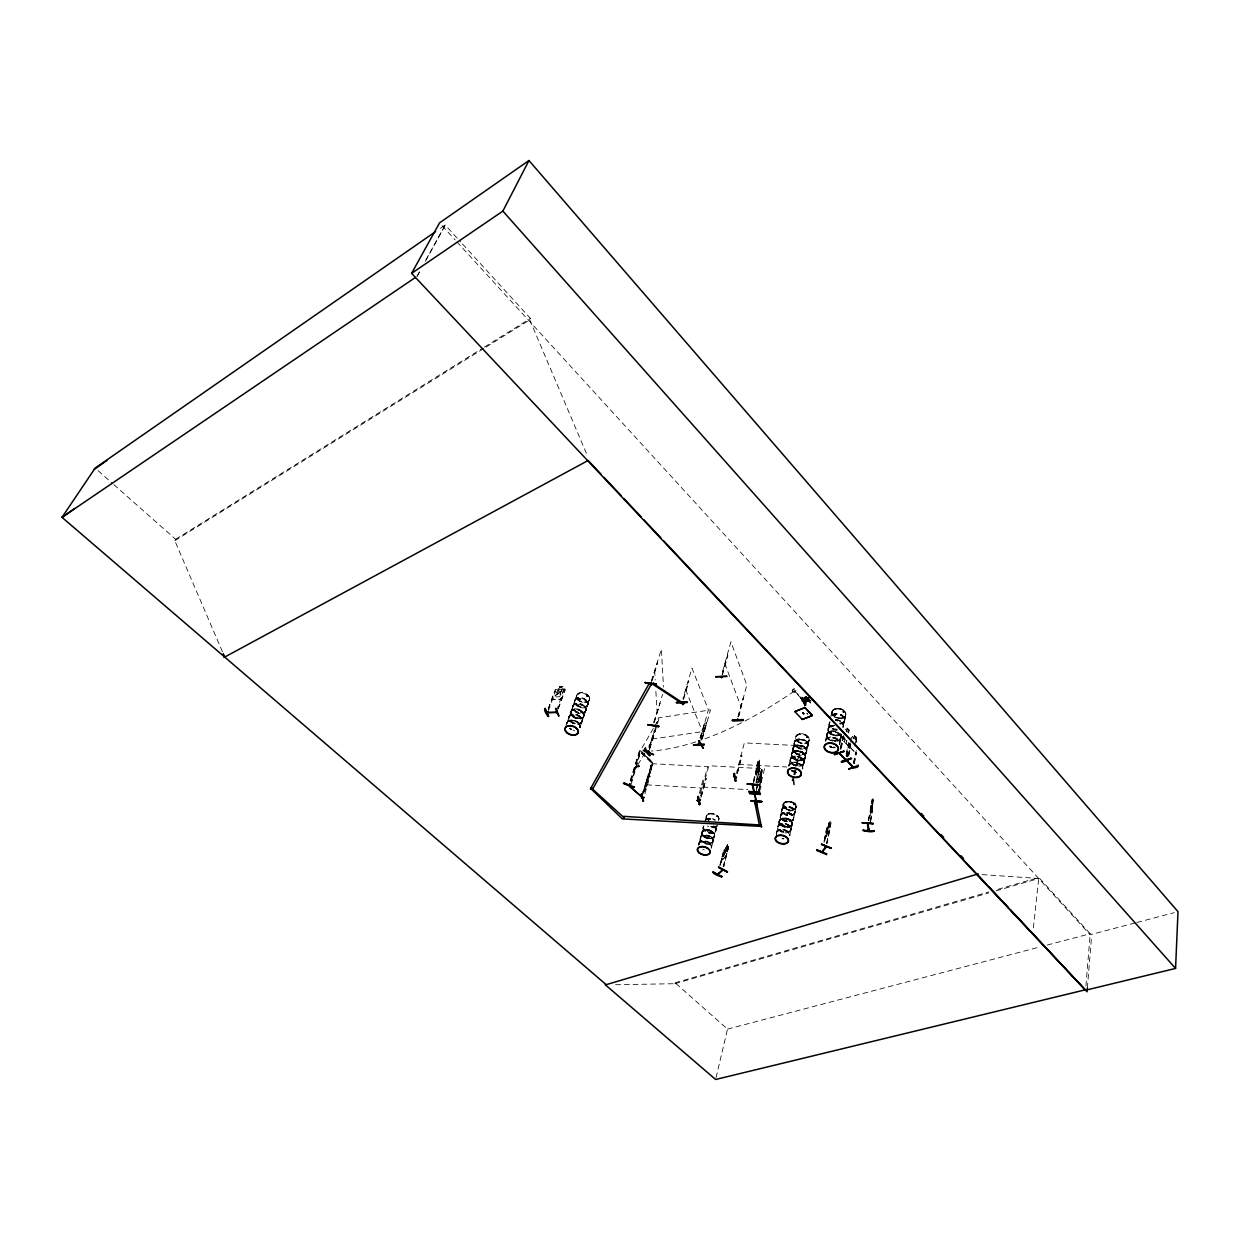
<?xml version="1.0" encoding="UTF-8"?>
<svg xmlns="http://www.w3.org/2000/svg" width="1240" height="1240" viewBox="0 0 1240 1240"><rect width="100%" height="100%" fill="white"/><g stroke="black" fill="none" stroke-linecap="round" stroke-linejoin="round"><path stroke-width="0.75" stroke-dasharray="5 3.75" d="M776.442 834.117L776.411 832.645M776.457 834.101L776.457 833.125A6.712 4.154 13.4 0 0 776.442 834.226M872.727 803.349L871.162 811.471L871.146 805.938M779.077 822.306L779.635 819.857L779.107 821.128M780.441 817.036L781.107 814.168M780.72 824.212L781.216 823.949M781.836 811.115L781.804 809.643M782.363 824.12L781.231 824.151L781.804 824.879M782.177 823.918L782.099 824.972M785.571 806.852L785.896 807.984M785.447 807.674L786.114 807.023M785.788 808.093L786.3 807.224M790.19 761.236L790.159 759.671M789.787 821.485L790.577 821.826M789.803 835.652L789.771 834.179M791.538 753.92C791.074 759.779 799.63 762.182 803.908 759.423M791.151 828.149L790.485 831.017M792.825 750.061L793.321 747.255M795.259 757.904L793.135 757.423L794.809 757.593M793.228 757.346L793.832 758.136M792.391 824.212L791.182 820.554M793.461 804.822L794.282 804.326M794.282 742.853L794.266 744.062L795.693 736.979M793.988 805.054L793.74 804.713M793.693 818.54L793.678 817.082M794.716 757.051L794.344 757.841M795.026 811.146L794.995 812.262L796.126 807.178M795.057 812.603L795.088 811.487M797.258 740.249L798.327 741.288M783.556 803.226C789.043 824.197 808.294 795.181 783.556 803.179M798.916 740.389L797.816 740.171M802.637 754.416L803.505 754.354L802.513 754.509M802.714 767.296L802.73 768.862A7.13 4.619 13.1 0 0 796.777 762.646A7.13 4.619 13.1 0 0 788.811 765.561M803.535 754.462L802.745 754.649M804.125 761.189L803.613 763.995M804.171 761.531L803.396 764.259M805.365 757.284L805.024 754.525M806.946 737.722L806.852 736.808L807.224 737.552M806.698 751.548L806.682 749.983M808.077 745.55L808.062 743.969M826.708 736.296L826.708 734.638M828.01 728.81L828.336 731.678L827.963 730.128M829.204 724.997L829.963 721.788M804.093 762.399L806.465 751.952M829.916 732.065L830.8 733.445M830.056 732.793L830.041 732.003M831.017 732.034L831.203 733.057L830.257 732.763M831.172 732.111L831.157 733.072M834.257 714.643L833.73 715.31L834.458 714.689M834.427 715.604C836.613 715.65 833.482 713.729 833.931 715.65M834.535 715.914L835.435 715.201L834.071 715.929M791.12 829.265L793.429 819.066M790.206 760.027L788.996 765.235A7.022 4.542 13.1 0 1 796.84 762.368A7.022 4.542 13.1 0 1 802.683 768.366L803.892 763.173M839.697 743.954L839.697 742.295M841.03 736.126L840.24 739.335M842.905 712.086L844.053 711.915L842.875 711.869M844.099 712.024L843.06 711.62M843.882 711.714L842.952 711.791M843.433 726.47L843.448 724.811M844.735 720.394L844.735 718.75M870.124 820.648C871.038 826.351 874.82 786.811 872.557 801.164L872.371 799.474L870.573 806.93M870.216 821.283L872.976 806.605L871.952 799.583M759.732 768.49C758.601 745.38 753.346 783.603 757.95 775.636M760.105 784.936L761.763 774.473L758.167 790.485M758.88 790.361C762.6 792.096 761.438 765.623 761.283 772.272L756.493 788.749M825.282 835.59C824.972 844.657 824.042 825.747 831.079 822.957M728.639 846.734L725.493 856.824L721.51 860.421L721.618 858.158M721.572 860.297L721.711 858.204M839.651 743.55L840.766 738.234M840.968 737.382L841.619 734.204M829.265 723.742L826.956 734.235L827.468 733.088M826.755 735.072L825.607 740.296M1087.371 987.986L1091.541 936.774M1085.915 985.971L1090.208 933.736L1038.826 877.486L996.139 889.84M757.206 767.544L757.346 773.14L759.454 766.909L758.462 767.374L758.679 762.879L757.129 768.909L757.253 769.777L758.152 768.521L757.919 773.202L759.345 765.142L759.702 766.769M759.485 776.907L759.624 782.471L760.384 781.525M760.725 776.721L760.942 772.257L759.376 778.41L760.43 777.868L760.182 782.518L761.562 775.543L760.678 776.255M800.404 697.671L794.855 691.238L803.489 700.182L809.363 697.624L803.257 700.073L803.132 699.283L808.79 697.113M1033.385 927.846L1038.826 877.486M871.952 805.38L872.727 804.435M872.015 805.24C874.262 792.484 869.457 813.006 871.86 806.837L871.627 811.502L872.774 804.527M757.129 777.558L756.524 768.413M758.818 777.79L758.198 781.278L759.298 786.857M805.798 705.405L807.364 698.306L805.845 696.694L804.435 697.252L803.97 699.205L805.179 703.468L806.635 695.873M792.856 748.976L790.407 759.221M868.666 820.508L872.232 801.986C871.472 799.816 873.425 808.124 871.58 809.302L871.302 807.116M870.588 821.314L872.604 807.69L873.068 808.356M806.496 696.462L807.163 699.593L805.179 703.468L806.279 697.779L804.698 702.971L805.954 698.864L807.364 698.306M868.295 820.493L872.371 799.474M868.589 819.873L872.433 801.149M852.732 737.831L853.988 738.064L854.593 735.15L854.035 737.862L852.547 736.421L857.568 741.737L856.173 740.14L856.638 737.443L854.546 735.351M853.399 763.05L855.693 751.889M853.724 762.941L856.019 751.765M854.004 763.669L856.282 752.51M854.313 763.561L856.607 752.401M854.748 746.17L855.802 741.086L853.12 738.389M856.855 742.233L855.988 740.187L856.732 737.428L854.5 735.196M805.179 703.468L806.047 699.329L807.163 699.593L805.876 700.089L806.031 697.314L804.698 702.971L806.744 696.337M846.191 753.998L848.532 742.837M846.13 755.734L848.857 742.714M846.409 756.478L850.175 737.955M846.718 756.369L849.447 743.349M847.54 756.865L850.252 743.845L850.237 747.379L855.29 752.742L856.546 750.587M850.625 742.093L851.756 736.653L852.655 736.498L851.694 736.529M847.865 756.757L850.578 743.736M848.532 755.64L850.841 744.481M848.842 755.517L850.779 746.216M824.042 842.425L826.755 829.638M824.771 840.736L828.32 825.701M826.057 836.411L828.847 823.004L830.288 821.159L827.405 834.644M828.955 823.05L828.289 825.67M829.885 822.058L828.832 824.058M846.176 743.876L846.904 740.543M848.687 732.933L849.168 730.236L847.106 727.942L849.245 730.221M826.476 843.479L830.723 824.662L827.22 843.107M826.816 843.619L830.971 822.864M840.286 749.503L843.06 736.482M840.952 748.386L843.712 735.382M841.278 748.278L843.649 737.118M844.115 741.691L844.827 738.374M824.027 841.107L827.405 826.956M844.455 720.921L843.37 726.005L844.502 720.812M840.751 738.327L839.651 743.457A7.192 4.743 12.1 0 0 832.846 737.072A7.192 4.743 12.1 0 0 825.577 741.505M840.968 737.288L841.681 734.003M840.363 747.751L842.735 736.607M833.714 714.814L834.799 715.682M830.816 716.782L831.947 711.745M790.903 830.149L789.756 835.202A6.727 4.154 13.4 0 0 784.145 829.576A6.727 4.154 13.4 0 0 776.674 832.118L777.108 831.234L776.426 832.536M793.662 818.074L794.778 813.13M806.666 751.068L807.798 746.062M808.046 745.07L809.162 740.048M806.605 737.242L807.147 737.211M793.786 774.798L797.46 758.617L798.482 758.942L797.46 758.617M786.346 807.441L784.936 807.736M794.747 774.597L796.39 767.514M796.793 765.746L798.436 758.679M794.778 774.861L796.421 767.777M796.84 766.01L801.536 745.767L744.341 742.9L736.389 773.419M804.45 706.087L806.496 697.81L811.162 701.406L805.876 700.089M776.674 832.179L778.519 825.22M778.1 826.104L780.441 816.044M780.689 815.052L781.836 810.123M782.083 809.131L783.246 804.202M806.279 698.306L807.798 699.918L808.263 697.95M800.947 696.771L800.374 698.151L802.373 699.841L802.699 698.446L800.684 696.865M793.089 747.968L794.251 742.977M805.845 696.694L805.38 698.663L806.899 700.275L805.488 700.817L803.97 699.205L807.69 697.748M716.069 1077.622L727.508 1029.123L675.118 982.793L674.87 983.707L615.087 984.73M802.063 699.933L802.451 698.554L803.427 699.36L808.821 697.035M580.289 726.253L579.979 727.291M759.128 790.546L764.522 768.769L708.846 765.746L700.538 795.956M757.485 783.261L760.988 770.552M756.261 789.384L757.609 783.928M758.074 782.099L760.585 772.365L758.446 782.13M756.168 791.213L757.981 783.943M761.283 772.272L761.949 769.451L761.716 774.489L761.841 769.451M758.756 789.71L760.105 784.254M760.57 782.44L761.468 778.798M753.269 783.014L759.577 760.074L759.5 765.142L759.577 760.074M753.858 781.851L757.935 762.957L758.446 763.639M759.702 760.089L759.035 762.894L758.617 761.159M756.028 782.223L759.577 769.513L756.524 782.905M756.152 782.889L759.593 768.443M756.4 782.254L759.577 769.513M753.362 781.169L758.214 761.251M727.058 847.462L727.71 844.688L724.269 850.454L720.58 865.101M727.803 844.735L723.447 851.276L724.144 849.818M727.229 845.51L725.974 847.277M723.137 866.636L728.175 848.377L723.928 866.388M723.447 866.807L728.546 846.688M719.804 865.349L723.4 851.213M720.099 865.52L723.478 852.469M737.366 773.466L741.923 755.966L740.9 755.656L741.923 755.966M737.304 773.218L741.861 755.718M711.667 846.486L712.969 841.557L712.597 842.456A6.526 3.983 15.2 0 1 701.654 841.774A6.526 3.983 15.2 0 1 705.668 835.869A6.526 3.983 15.2 0 1 712.582 842.518M713.248 840.565L715.837 830.66M716.1 829.684L717.386 824.832M718.906 818.989L718.782 819.47A6.448 3.999 15.1 0 0 710.753 813.797A6.448 3.999 15.1 0 0 707.591 819.779M711.884 833.42L712.582 832.862L711.698 833.249M716.193 816.711L716.72 816.401M712.442 833.559L711.76 832.908L712.675 833.482M712.054 833.296L712.736 833.218M737.862 716.89L743.427 697.485L738.978 715.821M738.25 716.875L746.821 685.1L730.918 641.839L721.757 674.343M708.257 819.423L709.683 819.609L709.234 818.818M704.521 836.07L704.677 835.31L704.739 836.318M698.957 843.495L700.275 838.566M700.554 837.589L703.204 827.716M705.048 820.927L706.366 816.075M699.36 793.414L703.126 779.309L704.119 779.619L703.126 779.309M700.306 793.461L707.683 766.723L653.062 763.747L644.521 791.926M700.957 797.506L706.196 778.441L705.25 778.394L706.242 778.689L701.484 796.018M568.726 717.743L569.052 716.611L568.726 718.208M570.601 712.442L571.02 711.062M572.524 707.436L572.849 705.839M574.554 701.205L575.841 698.864M574.554 701.669L574.88 700.554L573.175 705.389M586.101 702.274L587.528 701.871C568.261 705.018 579.561 682.202 589.667 697.764M572.787 716.286C572.198 713.418 576.491 717.526 572.989 716.441M572.632 715.65L572.663 715.495A6.804 4.386 19.2 0 1 576.182 708.8A6.804 4.386 19.2 0 1 583.808 716.131A6.804 4.386 19.2 0 1 572.632 715.589M579.049 699.98L578.63 698.833L578.398 699.639M578.692 699.468L579.266 698.787L580.243 699.779M722.037 675.103L727.601 654.921M722.424 675.087L727.88 655.681M573.841 716.41L574.554 716.007M573.546 716.364L574.151 716.224M699.995 737.846L704.816 722.13L700.631 738.529M700.275 738.544L708.396 709.854L691.997 668.096L682.93 698.57M700.832 740.218L705.761 722.765L706.676 722.625L701.484 738.73M701.747 740.094L706.676 722.625M702.382 738.606L710.489 709.9L658.363 717.867L656.735 723.168M580.769 712.504L581.901 712.861L580.878 712.333M586.489 695.996L587.543 696.446L586.659 695.764M586.582 696.028L587.093 695.609M580.304 726.687L579.964 727.849A6.99 4.464 19.2 0 0 574.663 720.982A6.99 4.464 19.2 0 0 566.68 723.757L566.99 722.471L566.664 724.082A6.882 4.402 19.2 0 1 574.523 721.401A6.882 4.402 19.2 0 1 579.638 728.283M581.994 721.959L582.335 720.332M583.792 716.658L584.102 714.038M586.055 709.543L585.73 710.659A6.82 4.418 19.2 0 1 574.538 710.086A6.82 4.418 19.2 0 1 578.104 703.266A6.82 4.418 19.2 0 1 585.73 710.629L587.388 705.808A6.804 4.418 19.2 0 0 579.793 698.461A6.804 4.418 19.2 0 0 576.228 705.281A6.804 4.418 19.2 0 0 587.388 705.808M586.055 710.009L584.753 712.349M588.054 703.762L587.714 704.878A6.804 4.418 19.2 0 1 576.554 704.32A6.804 4.418 19.2 0 1 580.134 697.5A6.804 4.418 19.2 0 1 587.729 704.847L589.372 700.027A6.774 4.418 19.2 0 0 581.823 692.695A6.774 4.418 19.2 0 0 578.259 699.515L579.111 699.887M588.054 704.227L586.892 706.428M589.481 700.182L589.713 697.779M582.01 721.447L585.389 711.605A6.82 4.418 19.2 0 0 577.778 704.243A6.82 4.418 19.2 0 0 574.197 711.062A6.82 4.418 19.2 0 0 585.389 711.605M683.209 699.283L688.495 681.07M683.581 699.267L688.774 681.798M566.975 723.013L565.347 727.617M572.833 706.366L569.393 716.146M642.956 792.066L652.411 762.6L642.599 753.238M642.521 795.197L652.411 762.6M643.668 792.856L652.814 762.708L639.98 750.045L653.046 762.678L644.459 791.678M644.939 793.693L650.054 776.318L649.14 776.255L650.054 776.318M641.824 795.599L651.76 762.864L640.367 751.812L631.47 781.417M646.211 780.518L646.598 779.805M650.954 765.607L650.566 766.398L650.892 765.08M649.652 746.248L656.193 724.951M649.311 749.317L655.139 730.329L654.255 730.453L648.954 747.72M649.466 749.27L655.139 730.329M649.807 748.712L656.875 725.679M657.417 723.912L659.044 718.596L654.317 726.749M653.775 722.161L660.052 703.142L654.193 722.904M653.821 722.858L662.579 694.431M635.764 766.754L637.034 766.382M631.098 784.471L640.522 752.168L651.729 762.879M638.461 766.553L637.686 765.886L638.74 765.7M638.12 766.444L639.499 766.15M711.404 847.478L711.435 847.385A6.541 3.968 15.2 0 0 705.731 842.053A6.541 3.968 15.2 0 0 698.693 844.487M870.279 810.355L870.868 815.889L871.488 813.812M630.199 780.456L639.639 750.169M630.494 780.906L639.98 750.045M630.85 781.045L640.135 751.177L653.371 728.376M631.16 780.518L636.492 763.39M843.169 726.966L843.2 726.873A7.13 4.758 12 0 0 835.496 720.533M651.651 681.287L657.696 662.144L652.24 680.264M651.248 681.24L661.416 649.156L663.478 687.084M829.467 722.889L829.482 722.858A7.13 4.758 12 0 0 837.14 729.26M828.506 833.466C831.017 825.08 827.963 836.907 824.988 837.729M793.073 748.03L793.538 746.945M581.668 722.393L579.995 727.291A6.898 4.418 19.2 0 0 573.996 720.161A6.898 4.418 19.2 0 0 567.145 724.346M569.036 717.123L567.222 722.207M575.205 699.624L576.91 694.818M558.171 708.675L565.13 689.688L561.999 688.944L562.913 686.371M558.279 708.939L565.177 689.765L564.448 688.882M556.605 710.458L563.596 691.005L564.634 691.254L563.596 691.005M558.837 689.037L559.736 686.386L563.068 686.278L562.03 689.037L563.379 689.843L561.643 694.663L559.225 696.787L556.109 696.88L555.195 694.85L559.767 686.464M548.142 708.923L554.575 691.269L555.597 691.501L554.575 691.269M548.266 709.187L555.148 689.952L558.884 689.037M548.421 710.659L555.489 691.238M703.204 827.158L703.855 825.824A6.479 3.983 15.2 0 0 710.768 832.396A6.479 3.983 15.2 0 0 714.751 826.46M702.181 831.498C700.042 837.635 710.675 840.813 714.287 836.551M700.275 838.023L700.925 836.674M699.329 842.596L698.693 845.138A6.65 4.03 15.2 0 1 705.839 841.635A6.65 4.03 15.2 0 1 711.202 848.129L711.698 847.044M704.707 835.404L703.591 836.21M721.51 860.421L725.586 856.887L726.857 853.755M718.611 820.105L718.534 816.85M715.464 831.575L716.054 828.785M712.83 842.099L713.232 839.914M791.476 754.106L792.98 751.781L795.91 750.696M790.175 759.562L790.903 758.136M788.733 765.654L789.462 764.228M807.302 747.162A6.944 4.557 13 0 0 800.265 739.815A6.944 4.557 13 0 0 795.538 746.542A6.944 4.557 13 0 0 807.302 747.162L807.86 745.953M807.55 746.775L808.062 745.659M805.923 753.176A6.96 4.557 13.1 0 0 798.87 745.814A6.96 4.557 13.1 0 0 794.127 752.54A6.96 4.557 13.1 0 0 805.923 753.176A6.975 4.557 13.1 0 0 798.87 745.814A6.975 4.557 13.1 0 0 794.112 752.54A6.975 4.557 13.1 0 0 805.938 753.176L806.682 751.657M781.82 809.534L782.486 808.248M805.442 757.097L803.892 759.392M784.812 807.116L785.788 808.232M827.948 729.027L828.553 727.617M826.724 734.529L828.336 732.298M825.36 740.683L826.119 739.242M795.646 808.402A6.65 4.185 13.2 0 0 788.873 801.552A6.65 4.185 13.2 0 0 784.393 807.705A6.65 4.185 13.2 0 0 795.646 808.402L796.235 807.333M486.157 346.999L529.759 319.874L530.441 318.401L461.962 243.365M794.36 814.013L795.041 812.727M793.011 819.95L793.678 818.648L793.212 819.687A6.758 4.232 13.3 0 1 781.696 819.035A6.758 4.232 13.3 0 1 786.238 812.82A6.758 4.232 13.3 0 1 793.135 819.764M791.802 825.096A6.665 4.154 13.3 0 0 784.998 818.291A6.665 4.154 13.3 0 0 780.534 824.368A6.68 4.154 13.3 0 0 791.818 825.096A6.68 4.154 13.3 0 0 784.998 818.26A6.68 4.154 13.3 0 0 780.518 824.368A6.665 4.154 13.3 0 0 791.818 825.065A6.665 4.154 13.3 0 0 785.013 818.245A6.665 4.154 13.3 0 0 780.549 824.337A6.665 4.154 13.3 0 0 791.802 825.096L792.453 824.027M845.324 716.178C847.912 711.125 840.565 707.544 836.303 708.443M843.96 721.959L844.719 720.518M840.457 739.056L841.015 737.893M416.857 276.474L419.6 271.498M425.986 259.858L445.16 224.967L460.66 241.955M417.214 276.241L419.972 271.235M425.46 261.206L444.726 226.145M635.841 766.537L636.972 767.296L637.624 766.119M633.578 772.241L644.955 752.788M648.737 746.31L652.534 739.831M639.375 766.475L639.267 765.607M795.925 690.339C793.244 689.889 793.507 694.431 795.801 691.533C797.196 686.619 788.656 689.735 793.941 692.447M222.44 651.775L174.809 540.702L175.646 539.307L482.81 348.068M847.726 745.38L848.997 743.519M847.741 745.55L849.028 743.396M562.542 696.617L560.666 699.236L552.87 699.531L552.668 696.989M856.638 742.125L856.065 741.21M828.987 823.081L830.32 821.361M828.119 826.584L829.482 824.941M827.08 831.575L828.429 829.855M572.896 705.731L573.81 704.63M578.832 699.329L579.731 699.066M570.942 711.279L571.795 710.086M569.098 716.503L570.028 715.403M567.037 722.378L567.966 721.277M589.481 700.212L587.543 701.856M586.753 706.568L587.512 705.638M583.885 716.472L581.855 718.347L577.003 718.611M581.033 723.137L581.947 722.068M706.072 819.408L705.219 820.26A6.572 4.061 15.1 0 1 715.062 819.996M708.242 819.113L709.032 819.02M702.135 831.684L703.018 830.63M794.778 741.195L795.755 740.218M700.724 836.938L701.577 836.086M797.429 740.776L797.754 739.955L797.227 740.699M703.778 835.713L704.956 835.993M793.352 747.178L794.344 746.216M699.128 842.843L699.98 842.007M833.311 709.621L831.699 713.109L833.016 715.666M791.988 752.959L792.995 751.781M714.798 832.164L715.635 831.343M790.732 758.353L791.693 757.408M807.829 742.279C813.146 736.576 801.443 731.089 796.948 734.933C791.74 740.699 803.334 746.077 807.845 742.295M794.949 757.687L794.809 757.346M789.307 764.445L790.268 763.499M806.527 747.798L807.504 746.868A7.053 4.635 13 0 0 800.343 739.396A7.053 4.635 13 0 0 795.522 746.232A7.053 4.635 13 0 0 807.488 746.852M711.931 843.045L712.768 842.224A6.618 4.045 15.2 0 0 705.746 835.466A6.618 4.045 15.2 0 0 701.669 841.449A6.618 4.045 15.2 0 0 712.768 842.208M828.506 727.833L829.545 726.625M805.148 753.812L806.124 752.866A7.068 4.619 13.1 0 0 798.932 745.395A7.068 4.619 13.1 0 0 794.127 752.231A7.068 4.619 13.1 0 0 806.109 752.866M845.324 716.224L841.309 718.301M829.684 732.267L831.126 732.065M803.954 759.159L804.915 758.245A6.975 4.542 13.1 0 0 797.677 750.913L792.918 752.014M825.964 739.428L826.971 738.451M843.091 722.75L844.115 721.773M802.574 765.018L803.551 764.072M779.65 819.841L785.013 817.997L791.182 820.539M779.588 820.074L783.324 818.028M781.091 824.088L782.115 825.112M791.957 825.08C788.562 828.537 782.177 827.343 779.572 823.484M791.787 825.329A6.696 4.185 13.3 0 1 780.456 824.6A6.696 4.185 13.3 0 1 784.951 818.462A6.696 4.185 13.3 0 1 791.787 825.329L789.74 826.755M727.136 847.338L728.268 846.346L724.144 849.88M728.485 848.548L727.694 848.796M440.386 228.269L445.16 224.967M635.934 767.296L637.251 766.677M637.019 766.057L638.197 766.94L638.569 765.716M638.197 766.94L638.832 766.134M639.437 766.367L637.763 766.382M637.794 765.917L639.096 766.413M564.355 688.96L555.148 689.952M577.53 693.857L578.662 693.16M484.453 347.045L530.441 318.401M174.809 540.702L484.514 348.022M572.957 709.373L571.718 710.303L574.337 709.202L579.483 709.885L583.389 712.985L579.576 709.652L572.88 709.59M574.384 716.379L573.515 716.394M583.095 717.433L581.947 717.929M646.49 779.65L646.567 780.022M833.296 709.59L836.318 708.474M797.63 739.861L798.374 739.815M798.188 739.846L797.677 740.776M799.041 741.117L797.971 740.73M829.545 726.609L830.909 725.896M829.482 726.857L834.349 725.648A7.13 4.743 12.1 0 0 828.894 732.05A7.13 4.743 12.1 0 0 840.549 734.189M830.165 732.344L831.017 732.158M829.297 732.685C831.947 736.08 837.155 736.389 840.689 734.235M795.026 758.214L794.08 758.214M839.248 735.165L840.627 734.468M803.97 759.175C799.831 761.624 793.058 759.996 791.523 755.175M708.598 813.688L706.18 816.137L706.707 818.4M708.025 818.834L709.714 819.221M702.941 830.862L704.181 830.041M784.455 802.357L785.679 801.738M782.316 824.926L782.115 823.902M803.412 700.166L809.332 697.392L803.086 699.748L807.721 698.337M804.76 705.901L802.807 701.096L804.001 700.585L805.985 705.482M636.725 764.894L636.43 766.769M637.004 766.878L636.833 766.304M810.774 702.909A2.558 1.349 68.5 0 1 810.046 701.933L803.613 700.848L803.21 699.019L809.488 699.81M804.001 700.585L807.007 708.707M802.807 701.096L802.28 699.438M803.613 700.848L809.906 701.623M807.798 699.918L809.209 699.36M800.374 698.151L802.311 699.841M808.805 697.454L803.195 699.267L808.774 697.221M845.138 729.151L850.051 734.529M842.688 740.14L842.518 736.638L842.688 740.14L847.865 745.504M850.237 747.379L855.352 752.556M803.272 699.267L807.426 697.903M675.118 982.793L988.73 891.994M674.87 983.707L988.59 892.986M996.015 890.847L1038.717 878.494L980.887 874.51M580.398 718.75L581.932 718.146M727.508 1029.123L1039.725 947.004M1047.211 945.035L1090.208 933.736M1135.003 922.963L1090.13 934.743L456.351 241.273M1136.863 922.467L1174.264 912.655M830.924 725.88L834.412 725.385M798.281 734.25L799.862 733.847M797.785 740.017L798.513 740.048M837.589 735.583L839.248 735.196M708.598 813.657L714.968 814.045L718.503 816.85M786.284 807.612L785.23 807.473M704.196 830.025L710.613 830.443L714.674 834.365M704.134 830.257C708.102 829.141 714.457 830.909 714.643 835.729M710.768 838.504L714.225 836.798L714.689 834.396M651.837 739.102L704.429 731.368M655.293 730.593L654.255 730.453M579.778 700.212L578.491 699.546M580.475 718.534L573.686 717.232L570.834 713.496M841.324 718.332L834.303 716.751A7.114 4.774 12 0 0 845.618 715.464A7.114 4.774 12 0 0 837.48 708.598A7.114 4.774 12 0 0 833.11 715.682M795.91 750.681L802.854 752.277L805.396 756.043M559.86 686.542L562.96 686.464M783.261 818.26L789.896 819.795L792.407 823.066M788.284 826.879L781.681 825.329L779.154 822.089L779.526 823.484M710.83 838.271L707.529 838.054M811.285 700.817L805.488 700.817L806.031 697.314L811.162 701.406M738.73 764.413L786.857 767.002M702.987 787.043L747.937 789.648M646.675 784.827L701.809 788.036M870.666 806.868L870.868 815.889M838.116 708.381L839.976 708.629M834.582 716.178L833.482 715.294M579.096 698.755L580.274 699.453M835.822 735.444L830.583 733.755M797.63 750.851L804.062 753.564M794.329 758.384L793.538 758.136M803.21 699.019L809.24 699.903M711.652 813.301L713.326 813.548M781.851 825.127L780.983 824.615M726.966 847.416L724.966 855.244L723.339 856.654L723.013 855.321M636.12 767.467L637.143 766.46M579.39 698.755L580.057 699.562M577.081 718.363L571.439 714.767M703.778 836.349L705.126 836.318L704.894 835.512M703.995 836.473L705.265 835.837M707.466 838.287L702.305 834.768M834.644 714.659L835.481 715.279M792.407 690.835L794.406 688.727M829.839 823.871L827.979 832.009L826.615 833.714L826.351 832.49M792.283 802.125L793.771 802.9M841.759 709.202L843.34 710.055M706.707 818.416L708.815 820.415M650.861 765.824L650.721 766.382M789.942 819.578L791.12 820.787M98.022 470.627L112.406 483.352M113.832 484.623L175.646 539.307M636.213 767.498L635.826 766.677M846.78 741.132L844.765 738.994L844.146 735.677M804.435 697.252L805.954 698.864M801.784 698.337L803.009 701.111M442.137 225.711L455.064 239.863M702.274 835.001L703.142 836.054A6.526 3.999 15.2 0 0 714.101 836.798A6.526 3.999 15.2 0 0 707.188 830.134A6.526 3.999 15.2 0 0 703.173 836.07M804.062 753.595L804.946 754.788M828.382 731.429L829.219 732.902M583.513 712.752L583.978 714.255M809.643 701.732L809.782 702.042A2.558 1.349 68.5 0 0 810.526 703.003M702.289 834.752L701.778 832.521M562.681 696.71L560.712 699.329L552.947 699.36L552.745 696.88M529.759 319.874L586.908 454.615M803.055 701.003L806.326 709.001M685.596 689.58L702.321 731.306M724.811 663.509L741.024 706.769M792.794 749.828L793.244 751.099M794.205 743.83L794.654 745.101M802.296 766.258L802.76 767.529M803.706 760.151L804.155 761.422M806.279 748.945L806.729 750.216M807.659 742.931L808.108 744.202M826.677 736.002L827.111 737.351M829.173 724.702L829.607 726.051M839.294 741.226L839.744 742.605M841.061 736.436L840.627 735.057A7.285 4.821 12.1 0 1 833.357 740.838A7.285 4.821 12.1 0 1 827.638 732.918A7.285 4.821 12.1 0 1 839.744 733.879M843.045 723.726L843.479 725.106M844.347 717.665L844.781 719.045M803.458 698.926L803.861 700.755M761.794 770.443L762.073 771.885M761.577 771.327L761.856 772.768M759.546 761.096L759.609 763.421L759.33 761.964M872.96 798.467L872.929 801.613L872.743 800.203M568.741 717.851L568.896 719.2M570.695 712.225L570.741 713.697M572.539 707.079L572.679 708.428M574.57 701.313L574.709 702.646M580.304 726.578L580.15 725.23L580.274 726.454M576.429 696.012L576.554 697.252M582.18 719.355L582.32 720.704M584.025 714.271L584.118 715.511M585.9 708.567L586.055 709.931M587.9 702.77L588.039 704.15M654.643 670.546L655.201 680.016M655.867 691.378L657.107 712.194M700.306 838.395L700.337 839.465M700.259 838.132L700.29 839.216M703.189 827.266L703.266 828.615M711.636 845.587L711.698 846.935M713.186 839.666L713.217 840.736M794.065 691.269A361.382 159.96 -50.5 0 1 702.956 739.49M695.749 741.908A361.382 159.96 -50.5 0 1 651.186 751.021M589.372 700.027A6.774 4.418 19.2 0 1 578.259 699.515M575.128 723.958A6.96 4.48 19.2 0 1 569.532 716.085A6.96 4.48 19.2 0 1 580.863 717.681A6.96 4.48 19.2 0 1 576.879 724.207M573.329 723.695A6.851 4.402 19.2 0 1 570.136 715.929A6.851 4.402 19.2 0 1 580.986 718.441A6.851 4.402 19.2 0 1 576.74 724.47M574.709 730.345A6.882 4.402 19.2 0 1 572.973 730.112M571.268 729.57A6.882 4.402 19.2 0 1 569.702 728.748M571.361 729.275A6.99 4.464 19.2 0 1 569.764 728.454M571.47 728.981A6.99 4.464 19.2 0 1 569.873 728.159M566.788 723.447A6.99 4.464 19.2 0 1 574.755 720.673A6.99 4.464 19.2 0 1 579.964 727.679M804.76 758.26A6.975 4.542 13.1 0 1 792.933 757.625A6.975 4.542 13.1 0 1 797.677 750.913A6.96 4.542 13.1 0 1 804.745 758.26A6.96 4.542 13.1 0 1 792.933 757.625A6.96 4.542 13.1 0 1 797.677 750.929M796.111 765.855A7.114 4.619 13.1 0 1 791.26 758.012A7.114 4.619 13.1 0 1 803.071 759.686A7.114 4.619 13.1 0 1 797.924 766.119M794.313 765.591A7.006 4.542 13.1 0 1 792.019 757.888A7.006 4.542 13.1 0 1 803.195 760.446A7.006 4.542 13.1 0 1 797.832 766.398M796.173 765.545A7.114 4.619 13.1 0 1 791.337 757.702A7.114 4.619 13.1 0 1 803.148 759.361A7.114 4.619 13.1 0 1 798.002 765.808M796.421 772.505A7.022 4.542 13.1 0 1 791.337 770.877M788.764 766.258A7.022 4.542 13.1 0 1 795.708 763.22A7.022 4.542 13.1 0 1 802.482 768.196M796.514 772.226A7.13 4.619 13.1 0 1 791.353 770.567M788.749 765.886A7.13 4.619 13.1 0 1 796.7 762.957A7.13 4.619 13.1 0 1 802.637 769.064M794.763 771.652A7.13 4.619 13.1 0 1 791.43 770.257M794.855 771.218A7.022 4.542 13.1 0 1 793.12 770.66M713.279 826.507A6.495 3.983 15.2 0 1 714.659 832.428A6.495 3.983 15.2 0 1 705.793 831.854A6.495 3.983 15.2 0 1 704.398 825.933M713.434 826.135A6.588 4.045 15.2 0 1 715.139 831.885A6.588 4.045 15.2 0 1 706.784 832.087A6.588 4.045 15.2 0 1 703.607 826.367M716.348 826.321A6.572 4.061 15.1 0 1 708.846 826.507M705.979 819.718A6.572 4.061 15.1 0 1 714.984 820.291M716.984 825.793A6.479 3.999 15.1 0 1 707.343 826.041M705.963 820.12A6.479 3.999 15.1 0 1 713.388 819.919M713.511 825.824A6.588 4.045 15.2 0 1 715.216 831.591A6.588 4.045 15.2 0 1 706.862 831.792A6.588 4.045 15.2 0 1 703.685 826.073M716.425 826.01A6.572 4.061 15.1 0 1 708.923 826.197M715.294 826.212A6.463 3.999 15.1 0 1 710.659 826.321M705.436 819.95A6.463 3.999 15.1 0 1 715.093 819.702M708.893 820.229A6.479 4.014 15.1 0 1 707.218 814.525A6.479 4.014 15.1 0 1 715.449 814.308A6.479 4.014 15.1 0 1 718.534 819.981M707.637 819.501A6.479 4.014 15.1 0 1 707.823 814.246A6.479 4.014 15.1 0 1 715.883 814.757A6.479 4.014 15.1 0 1 718.487 820.183M704.367 849.896A6.541 3.968 15.2 0 1 702.755 849.385M698.988 844.564A6.557 3.983 15.2 0 1 705.994 841.046A6.557 3.983 15.2 0 1 711.295 847.447M698.802 844.905A6.65 4.03 15.2 0 1 705.917 841.34A6.65 4.03 15.2 0 1 711.279 847.835M781.82 832.133A6.696 4.154 13.3 0 1 779.976 824.848A6.696 4.154 13.3 0 1 790.686 828.274A6.696 4.154 13.3 0 1 783.463 832.66M783.788 838.953A6.712 4.154 13.4 0 1 782.068 838.69M776.907 832.133A6.712 4.154 13.4 0 1 783.897 830.599A6.712 4.154 13.4 0 1 789.539 835.078M783.882 838.674A6.82 4.216 13.4 0 1 782.146 838.41M776.426 833.869A6.82 4.216 13.4 0 1 783.122 830.01A6.82 4.216 13.4 0 1 789.71 835.853M776.488 833.559A6.82 4.216 13.4 0 1 783.2 829.699A6.82 4.216 13.4 0 1 789.787 835.543M840.612 733.832A7.114 4.728 12.1 0 1 829.482 732.298A7.114 4.728 12.1 0 1 832.676 725.4M833.079 715.961A7.053 4.743 12 0 1 837.434 708.939A7.053 4.743 12 0 1 845.494 715.744A7.053 4.743 12 0 1 834.334 717.014M840.534 734.235A7.13 4.743 12.1 0 1 828.894 732.096A7.13 4.743 12.1 0 1 834.365 725.695M832.071 715.279A7.223 4.836 12 0 1 843.386 716.798A7.223 4.836 12 0 1 840.115 723.85M832.087 715.682A7.099 4.758 12 0 1 843.231 717.185A7.099 4.758 12 0 1 840.007 724.129M832.133 714.968A7.223 4.836 12 0 1 843.96 717.077A7.223 4.836 12 0 1 838.38 723.633M832.304 714.674A7.099 4.758 12 0 1 843.929 716.751A7.099 4.758 12 0 1 838.441 723.199M836.923 730.267A7.13 4.758 12 0 1 829.777 722.703M837 729.988A7.239 4.821 12 0 1 829.762 722.3M835.559 720.099A7.239 4.821 12 0 1 843.34 726.671M835.636 719.789A7.239 4.821 12 0 1 842.162 722.564A7.239 4.821 12 0 1 842.875 727.508M837.077 729.678A7.239 4.821 12 0 1 829.824 721.99M835.713 719.51A7.13 4.758 12 0 1 842.146 722.238A7.13 4.758 12 0 1 842.843 727.12M835.047 747.394A7.301 4.821 12.1 0 1 829.545 746.62M825.375 740.915A7.301 4.821 12.1 0 1 833.637 737.846A7.301 4.821 12.1 0 1 839.604 744.155M834.938 747.673A7.192 4.743 12.1 0 1 829.513 746.914M825.406 741.303A7.192 4.743 12.1 0 1 833.543 738.281A7.192 4.743 12.1 0 1 839.418 744.496M840.426 734.746A7.114 4.728 12.1 0 1 828.785 732.607A7.114 4.728 12.1 0 1 834.257 726.221M832.691 741.039A7.285 4.821 12.1 0 1 827.886 732.918A7.285 4.821 12.1 0 1 840.007 734.591A7.285 4.821 12.1 0 1 834.551 741.303M830.862 740.761A7.161 4.743 12.1 0 1 828.274 733.026A7.161 4.743 12.1 0 1 839.495 734.591A7.161 4.743 12.1 0 1 836.256 741.505M835.125 747.069A7.301 4.821 12.1 0 1 833.296 747.146M831.42 746.883A7.301 4.821 12.1 0 1 829.622 746.31M825.437 740.59A7.301 4.821 12.1 0 1 833.699 737.521A7.301 4.821 12.1 0 1 839.682 743.845M840.596 734.762A7.161 4.743 12.1 0 1 834.071 740.497A7.161 4.743 12.1 0 1 827.297 733.321A7.161 4.743 12.1 0 1 838.457 732.499M831.513 746.449A7.192 4.743 12.1 0 1 829.746 745.875M807.38 713.744A2.573 1.364 68.7 0 1 807.085 713.139M807.488 714.364A2.573 1.364 68.7 0 1 806.837 713.232M555.055 695.826L558.837 693.331C558.573 697.376 563.162 695.919 559.751 692.741L562.898 689.827L559.302 692.183C559.317 688.355 555.179 689.781 558.372 692.804L555.055 695.826M723.013 856.36L725.168 852.593L726.005 853.833L725.648 851.74L727.524 847.788L725.431 851.462L724.625 850.315L724.935 852.345L723.013 856.36M844.657 719.975L845.757 714.891A7.068 4.743 12 0 0 836.396 708.505A7.068 4.743 12 0 0 834.412 716.488A7.068 4.743 12 0 0 845.742 714.86L844.673 719.913M854.81 736.188L855.91 738.451L854.81 736.188M848.61 730.345L848.423 731.244L847.323 728.965L848.61 730.345M846.998 727.973L846.238 731.708L847.106 727.942M760.957 773.14L760.151 780.332L760.957 773.14M758.694 763.778L757.888 771.001L758.694 763.778M725.136 849.695L723.881 854.562L725.493 853.151L726.749 848.284L725.136 849.695M562.247 686.898L559.938 687.812L562.247 686.898M561.72 689.889L559.984 694.71L556.869 694.803L558.605 689.982L561.72 689.889M807.519 697.609L803.505 699.468L807.473 697.624M809.363 697.624L803.334 700.135L809.348 697.732M809.317 697.81L803.257 700.073L809.317 697.81M761.236 781.541L760.29 781.495L761.236 781.541M574.244 710.753A6.928 4.48 19.2 0 0 585.606 711.311A6.928 4.48 19.2 0 0 577.871 703.824A6.928 4.48 19.2 0 0 574.244 710.753M572.508 715.914A6.82 4.402 19.2 0 0 583.699 716.472A6.82 4.402 19.2 0 0 576.073 709.125A6.82 4.402 19.2 0 0 572.508 715.914M578.104 699.995A6.758 4.402 19.2 0 0 589.186 700.507A6.758 4.402 19.2 0 0 581.653 693.191A6.758 4.402 19.2 0 0 578.104 699.995M576.259 704.986A6.913 4.495 19.2 0 0 587.605 705.514A6.913 4.495 19.2 0 0 579.886 698.043A6.913 4.495 19.2 0 0 576.259 704.986M574.337 710.458A6.928 4.48 19.2 0 0 585.714 711A6.928 4.48 19.2 0 0 577.98 703.529A6.928 4.48 19.2 0 0 574.337 710.458M576.368 704.692A6.913 4.495 19.2 0 0 587.714 705.219A6.913 4.495 19.2 0 0 579.995 697.748A6.913 4.495 19.2 0 0 576.368 704.692M572.322 716.441A6.804 4.386 19.2 0 0 583.513 716.999A6.804 4.386 19.2 0 0 575.887 709.668A6.804 4.386 19.2 0 0 572.322 716.441M572.4 716.162A6.866 4.433 19.2 0 0 583.668 716.705A6.866 4.433 19.2 0 0 575.98 709.327A6.866 4.433 19.2 0 0 572.4 716.162M570.571 721.231A6.96 4.48 19.2 0 0 581.994 721.788A6.96 4.48 19.2 0 0 574.197 714.318A6.96 4.48 19.2 0 0 570.571 721.231M570.772 720.859A6.851 4.402 19.2 0 0 582.01 721.417A6.851 4.402 19.2 0 0 574.337 714.054A6.851 4.402 19.2 0 0 570.772 720.859M796.948 740.543A6.898 4.557 13 0 0 808.666 741.148A6.898 4.557 13 0 0 801.676 733.817A6.898 4.557 13 0 0 796.948 740.543M793.027 757.253A6.975 4.557 13.1 0 0 804.853 757.888A6.975 4.557 13.1 0 0 797.77 750.525A6.975 4.557 13.1 0 0 793.027 757.253A6.944 4.526 13.1 0 0 804.822 757.873A6.944 4.526 13.1 0 0 797.77 750.557A6.944 4.526 13.1 0 0 793.042 757.237M796.855 741.055A6.898 4.542 13 0 0 808.542 741.644A6.898 4.542 13 0 0 801.552 734.328A6.898 4.542 13 0 0 796.855 741.055M796.87 740.776A6.944 4.573 13 0 0 808.666 741.38A6.944 4.573 13 0 0 801.613 734.003A6.944 4.573 13 0 0 796.87 740.776M794.36 751.533A6.96 4.557 13.1 0 0 806.155 752.153A6.96 4.557 13.1 0 0 799.102 744.806A6.96 4.557 13.1 0 0 794.36 751.533M794.189 751.921A7.068 4.619 13.1 0 0 806.186 752.556A7.068 4.619 13.1 0 0 799.01 745.085A7.068 4.619 13.1 0 0 794.189 751.921M795.599 745.922A7.053 4.635 13 0 0 807.55 746.542A7.053 4.635 13 0 0 800.404 739.087A7.053 4.635 13 0 0 795.599 745.922M795.77 745.55A6.944 4.557 13 0 0 807.535 746.154A6.944 4.557 13 0 0 800.498 738.808A6.944 4.557 13 0 0 795.77 745.55M792.81 758.152A6.975 4.542 13.1 0 0 804.636 758.787A6.975 4.542 13.1 0 0 797.553 751.425A6.975 4.542 13.1 0 0 792.81 758.152A6.944 4.526 13.1 0 0 804.62 758.771A6.944 4.526 13.1 0 0 797.553 751.456A6.944 4.526 13.1 0 0 792.825 758.136M792.856 757.841A7.006 4.573 13.1 0 0 804.729 758.477A7.006 4.573 13.1 0 0 797.63 751.099A7.006 4.573 13.1 0 0 792.856 757.841M792.856 757.857A7.006 4.573 13.1 0 0 804.729 758.493A7.006 4.573 13.1 0 0 797.615 751.115A7.006 4.573 13.1 0 0 792.856 757.857M791.74 762.708A6.99 4.542 13.1 0 0 803.598 763.36A6.99 4.542 13.1 0 0 796.483 755.997A6.99 4.542 13.1 0 0 791.74 762.708M703.25 835.853A6.495 3.968 15.2 0 0 714.132 836.582A6.495 3.968 15.2 0 0 707.25 829.963A6.495 3.968 15.2 0 0 703.25 835.853M703.359 835.481A6.479 3.968 15.2 0 0 714.209 836.21A6.495 3.968 15.2 0 0 707.358 829.576A6.495 3.968 15.2 0 0 703.359 835.466A6.495 3.968 15.2 0 0 714.225 836.194A6.479 3.968 15.2 0 0 707.358 829.591A6.479 3.968 15.2 0 0 703.359 835.481M703.126 836.349A6.479 3.968 15.2 0 0 713.976 837.077A6.479 3.968 15.2 0 0 707.125 830.459A6.479 3.968 15.2 0 0 703.126 836.349M701.747 841.154A6.618 4.045 15.2 0 0 712.845 841.913A6.618 4.045 15.2 0 0 705.824 835.155A6.618 4.045 15.2 0 0 701.747 841.154M701.918 840.782A6.526 3.983 15.2 0 0 712.83 841.526A6.526 3.983 15.2 0 0 705.932 834.876A6.526 3.983 15.2 0 0 701.918 840.782M781.696 819.346A6.665 4.17 13.3 0 0 792.964 820.059A6.68 4.17 13.3 0 0 786.175 813.223A6.68 4.17 13.3 0 0 781.681 819.346A6.68 4.17 13.3 0 0 792.98 820.074A6.665 4.17 13.3 0 0 786.175 813.238A6.665 4.17 13.3 0 0 781.696 819.346M784.471 807.488A6.603 4.17 13.2 0 0 795.662 808.185A6.65 4.185 13.2 0 0 788.919 801.35A6.65 4.185 13.2 0 0 784.439 807.519A6.65 4.185 13.2 0 0 795.693 808.216A6.603 4.17 13.2 0 0 788.919 801.365A6.603 4.17 13.2 0 0 784.471 807.488M780.611 823.995A6.68 4.17 13.3 0 0 791.895 824.724A6.68 4.17 13.3 0 0 785.091 817.888A6.68 4.17 13.3 0 0 780.611 823.995A6.65 4.138 13.3 0 0 791.88 824.709A6.65 4.138 13.3 0 0 785.091 817.904A6.65 4.138 13.3 0 0 780.626 823.995M784.378 807.984A6.603 4.154 13.2 0 0 795.538 808.682A6.603 4.154 13.2 0 0 788.811 801.877A6.603 4.154 13.2 0 0 784.378 807.984M783.076 813.099A6.742 4.232 13.3 0 0 794.499 813.827A6.742 4.232 13.3 0 0 787.617 806.884A6.742 4.232 13.3 0 0 783.076 813.099M781.929 818.354A6.65 4.17 13.3 0 0 793.197 819.066A6.665 4.17 13.3 0 0 786.393 812.231A6.665 4.17 13.3 0 0 781.913 818.354A6.665 4.17 13.3 0 0 793.212 819.066A6.65 4.17 13.3 0 0 786.408 812.231A6.65 4.17 13.3 0 0 781.929 818.354M783.076 813.424A6.634 4.17 13.3 0 0 794.313 814.122A6.634 4.17 13.3 0 0 787.555 807.302A6.634 4.17 13.3 0 0 783.076 813.424M781.774 818.726A6.758 4.232 13.3 0 0 793.212 819.454A6.758 4.232 13.3 0 0 786.315 812.51A6.758 4.232 13.3 0 0 781.774 818.726M783.153 812.804A6.742 4.232 13.3 0 0 794.561 813.518A6.742 4.232 13.3 0 0 787.679 806.574A6.742 4.232 13.3 0 0 783.153 812.804M783.308 812.433A6.634 4.17 13.3 0 0 794.546 813.13A6.634 4.17 13.3 0 0 787.772 806.31A6.634 4.17 13.3 0 0 783.308 812.433M780.409 824.879A6.68 4.154 13.3 0 0 791.693 825.607A6.68 4.154 13.3 0 0 784.889 818.788A6.68 4.154 13.3 0 0 780.409 824.879A6.65 4.138 13.3 0 0 791.678 825.607A6.65 4.138 13.3 0 0 784.889 818.803A6.65 4.138 13.3 0 0 780.425 824.879M779.107 830.072A6.804 4.216 13.3 0 0 790.609 830.831A6.804 4.216 13.3 0 0 783.664 823.887A6.804 4.216 13.3 0 0 779.107 830.072M779.185 829.762A6.804 4.216 13.3 0 0 790.686 830.521A6.804 4.216 13.3 0 0 783.742 823.577A6.804 4.216 13.3 0 0 779.185 829.762M779.356 829.39A6.696 4.154 13.3 0 0 790.671 830.134A6.696 4.154 13.3 0 0 783.835 823.298A6.696 4.154 13.3 0 0 779.356 829.39M801.986 698.693A2.248 1.194 68.4 0 0 804.016 701.793A2.248 1.194 68.4 0 0 804.078 698.461A2.248 1.194 68.4 0 0 801.986 698.693M801.335 698.942A2.248 1.194 68.4 0 0 803.38 702.042A2.248 1.194 68.4 0 0 803.443 698.725A2.248 1.194 68.4 0 0 801.335 698.942"/><path stroke-width="1.5" d="M754.292 791.988L752.804 784.765M1175.566 968.424L1178 911.663L528.953 160.518L439.549 222.874L411.603 273.342L1085.558 990.233L1175.566 968.424L502.867 211.095L528.953 160.518M658.765 726.656L647.745 724.687L658.75 726.718M868 824.197L867.861 823.5M868.93 830.505L867.938 823.654M1087.371 987.986L1087.062 991.768L977.027 874.246M1085.558 990.233L1010.724 910.098M732.344 720.006L743.256 719.572M732.39 720.889L743.303 720.409L732.267 720.409M693.548 744.884L704.196 744M693.671 745.209L704.258 744.837L693.486 744.837M647.559 751.982L648.644 751.827M647.807 752.215L648.814 751.254M863.257 829.808C862.591 831.126 874.587 833.079 874.2 830.505M752.339 784.889L753.75 791.895M863.241 830.614L874.185 831.28M751.068 800.978C769.466 800.327 761.236 803.876 751.146 800.575M748.821 791.306L759.562 792.701M700.678 744.636L699.515 744.527L700.786 744.62M717.449 874.309L718.487 873.41M723.029 869.984L717.96 874.433M867.38 823.608L868.341 830.537M868.248 829.963L868.946 829.048L868.775 829.948M873.177 823.825L862.126 822.74L873.13 823.407M868.31 829.963L868.961 829.188M858.204 765.282C859.615 768.924 846.75 767.529 849.214 769.436M858.251 765.375L848.842 769.064M641.343 797.49L642.057 798.173M831.296 848.253L821.547 844.099M850.593 758.554C833.76 762.476 843.402 764.212 850.625 758.089M841.898 761.716L851.554 758.307M845.199 758.756L845.045 759.655M845.602 758.601L846.052 760.12M845.525 758.632L844.967 759.5L845.401 758.803M843.929 751.533L834.241 754.478L843.975 751.053M842.27 761.639L851.493 758.617M821.717 851.988L825.778 846.61M817.082 849.663L816.741 850.438L826.445 854.546M629.874 784.765L630.091 783.943M647.73 753.393L648.536 752.99L647.822 753.362M794.08 784.564L792.933 776.659M793.429 780.72L792.345 780.068M802.296 719.448L812.402 715.464L804.93 707.575L794.824 711.605L802.296 719.448L812.37 715.573L804.93 707.575M761.407 825.08L623.705 816.338M590.55 788.376L622.356 818.896L761.67 826.429M759.345 824.941L754.587 801.257M761.5 827.126L754.896 794.84M759.577 791.926L759.546 792.794M759.577 792.019L748.789 792.159M757.253 807.116L755.873 799.877M749.549 793.646L760.414 793.957M758.028 785.06L747.131 784.037L758.12 784.579M756.663 807.07L755.393 799.428L756.818 807.023M754.896 802.714L754.958 803.566M755.997 803.613L754.958 802.962M756.183 799.971L756.199 801.35L754.757 794.173M650.365 683.721L650.892 684.635L650.845 683.829M718.658 866.993L727.4 871.751M749.658 793.337L760.322 794.437M713.372 871.565C711.125 873.72 722.316 877.486 722.068 876.308M736.452 776.953L736.142 777.806M735.986 780.812C733.755 779.107 732.577 765.25 735.336 781.185M734.499 773.419L735.785 781.185L733.786 773.837M737.924 720.161L737.692 718.782M682.139 703.096L682.046 702.786M697.221 800.312L698.229 800.947M697.903 796.421L699.639 804.667L697.577 797.041M697.283 800.544L698.12 800.947L697.268 800.854M700.212 800.001L699.205 799.955L700.523 799.459M697.639 797.087L699.159 804.512M546.763 712.457L557.008 712.21M715.62 676.932L726.873 676.064M547.755 712.365L548.096 711.869M699.034 740.59L703.452 748.123M698.414 743.24L698.585 744.651M698.74 743.954L698.787 743.225M715.744 676.621L726.764 676.56M556.233 712.582L556.14 711.45M557.396 711.698L557.039 712.55L557.054 711.388M687.193 702.522L676.234 702.568L687.301 702.057M652.302 683.922L682.946 704.041M682.744 704.723L684.216 703.003M687.208 702.351L676.513 702.538M643.886 797.103L643.947 797.351M641.808 793.724L642.94 801.211L643.638 800.808M653.589 754.494L643.452 750.216M647.73 751.905L647.978 751.115L648.799 752.091M648.489 751.812L648.83 751.006L648.691 752.122M645.497 747.952C642.832 748.759 649.636 757.02 650.039 755.346M658.874 725.834L647.745 724.687M590.333 789.043L591.837 788.454L624.077 817.672M634.415 786.873C624.821 785.37 615.443 779.154 634.105 787.586M629.362 784.222L629.161 785.168M629.718 783.959L629.362 784.595M624.169 783.494L624.511 782.719M656.286 684.511L644.986 682.481L656.409 684.046M650.706 682.899L650.396 684.48L651.093 682.946M650.876 684.558L651.155 683.116M650.892 684.635L651.186 683.674M591.108 787.4L592.798 788.857L651.357 684.139M652.085 684.62L653.558 682.868M590.891 788.067L649.295 683.271M650.675 683.612L650.396 684.48M555.97 708.412L558.884 715.759M556.326 711.373L555.939 712.163M545.29 708.273C542.655 708.753 548.049 717.697 548.654 715.992M546.948 712.411L547.212 711.589M634.275 787.292L624.386 783.107M826.46 846.858L822.151 852.174M853.151 767.436L846.765 760.585L853.538 767.188M721.664 876.99L712.954 872.247M721.928 876.726L713.248 871.937M642.568 797.599L643.467 797.584M735.103 777.449L736.359 777.79M717.511 874.262L722.765 869.751L722.176 870.248M556.931 712.519L557.148 711.357M645.281 748.34L649.9 755.796M821.702 844.223L831.451 848.408L821.454 844.564M826.445 854.562L826.785 853.802L816.943 850.144M834.598 754.695L843.851 751.363M643.436 801.164L641.173 794.08M548.437 716.379L545.089 708.614L548.499 716.441M643.746 797.955L642.769 797.568M643.638 797.94L642.677 797.599M735.212 777.464L736.142 777.495M736.204 777.806L735.15 777.712M681.55 702.832L681.938 703.576M721.029 676.932L721.696 677.66L720.998 676.839M718.549 867.442L727.275 872.216M94.24 469.449L106.811 460.536M435.612 231.585L95.154 468.085L62 517.343L606.174 984.668L605.446 984.901L978.05 873.937M74.679 508.539L62 517.343L415.261 277.558M411.603 273.342L502.867 211.095M223.99 657.448L588.148 460.489L601.369 474.564M629.858 786.594L641.964 797.01L629.068 785.835M794.824 711.605L804.899 707.683M606.112 984.607L605.353 984.824L715.635 1079.482L1085.604 989.752M699.624 744.511L700.492 744.357M699.407 799.94L700.306 800.28M754.974 803.257L755.951 803.365M737.707 719.525L737.304 720.099M547.026 712.752L557.008 712.473M758.043 784.889L747.146 784.005M751.037 801.04L761.779 801.613M754.416 801.955L756.493 802.079M873.193 823.654L862.141 822.724M698.043 797.49L699.639 804.62M874.138 831.017L863.195 830.32M645.033 682.76L656.317 684.341M755.718 803.318L754.928 803.551M698.616 740.636L702.925 748.263M721.386 676.823L721.726 677.629M555.505 708.396L558.729 716.208M649.078 683.953L651.139 684.821M643.359 750.525L653.495 754.804M817.052 849.741L820.307 851.059M718.611 867.303L727.57 871.952M653.341 683.566L684.015 703.7M921.165 813.378L923.816 816.199M941.005 834.505L943.655 837.326M960.861 855.631L963.495 858.452M604.019 477.369L621.209 495.675M623.86 498.48L641.049 516.786M643.7 519.591L660.889 537.881M663.539 540.702L986.095 883.888M988.699 886.646L1008.135 907.339M840.069 753.765L845.943 760.089L839.185 753.424M223.2 653.542L224.703 657.076M623.488 817.005L623.875 818.338M698.384 796.39L700.027 803.644M802.869 712.83L803.83 713.837L802.869 712.83M566.649 732.639A6.882 4.386 19.1 0 0 577.918 733.228A6.882 4.386 19.1 0 0 570.214 725.88A6.882 4.386 19.1 0 0 566.649 732.639M566.773 732.298A6.866 4.371 19.1 0 0 578.026 732.886A6.866 4.371 19.1 0 0 570.322 725.555A6.866 4.371 19.1 0 0 566.773 732.298M788.873 774.954A7.022 4.526 13.2 0 0 800.761 775.636A7.022 4.526 13.2 0 0 793.615 768.288A7.022 4.526 13.2 0 0 788.873 774.954M788.966 774.613A7.006 4.511 13.2 0 0 800.823 775.279A7.006 4.511 13.2 0 0 793.709 767.947A7.006 4.511 13.2 0 0 788.966 774.613M698.74 852.655A6.541 3.952 15.2 0 0 709.683 853.43A6.541 3.952 15.2 0 0 702.739 846.796A6.541 3.952 15.2 0 0 698.74 852.655M698.833 852.314A6.526 3.952 15.2 0 0 709.761 853.089A6.526 3.952 15.2 0 0 702.832 846.471A6.526 3.952 15.2 0 0 698.833 852.314M776.534 841.48A6.712 4.138 13.4 0 0 787.896 842.255A6.712 4.138 13.4 0 0 781.014 835.435A6.712 4.138 13.4 0 0 776.534 841.48M776.628 841.138A6.696 4.123 13.4 0 0 787.958 841.898A6.696 4.123 13.4 0 0 781.107 835.093A6.696 4.123 13.4 0 0 776.628 841.138M826.785 751.239A7.192 4.728 12.2 0 0 838.302 749.689A7.192 4.728 12.2 0 0 828.77 743.303A7.192 4.728 12.2 0 0 826.785 751.239M826.863 750.898A7.192 4.728 12.2 0 0 838.364 749.347A7.192 4.728 12.2 0 0 828.847 742.962A7.192 4.728 12.2 0 0 826.863 750.898"/></g></svg>
